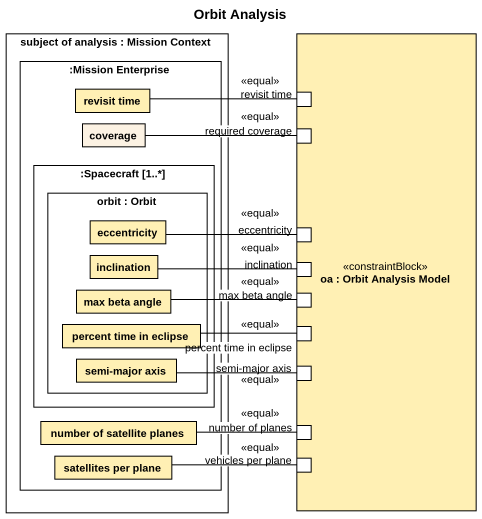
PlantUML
@startuml
title Orbit Analysis
rectangle "subject of analysis : Mission Context" as subject_of_analysis {
  rectangle ":Mission Enterprise" as Mission_Enterprise {
    rectangle "revisit time" as revisit_time #FFF0B4
    rectangle coverage
    rectangle ":Spacecraft [1..*]" as Spacecraft_1 {
      rectangle "orbit : Orbit" as orbit {
        rectangle eccentricity #FFF0B4
        rectangle inclination #FFF0B4
        rectangle "percent time in eclipse" as percent_time_in_eclipse #FFF0B4
        rectangle "max beta angle" as max_beta_angle #FFF0B4
        rectangle "semi-major axis" as semi_major_axis #FFF0B4
      }
    }
    rectangle "number of satellite planes" as number_of_satellite_planes #FFF0B4
    rectangle "satellites per plane" as satellites_per_plane #FFF0B4
  }
}
rectangle "oa : Orbit Analysis Model" as oa <<constraintBlock>> #FFF0B4 {
  port "revisit time" as revisit_time_2
  port "required coverage" as required_coverage
  port "eccentricity" as eccentricity_2
  port "inclination" as inclination_2
  port "max beta angle" as max_beta_angle_2
  port "percent time in eclipse" as percent_time_in_eclipse_2
  port "semi-major axis" as semi_major_axis_2
  port "number of planes" as number_of_planes
  port "vehicles per plane" as vehicles_per_plane
}
revisit_time -right- revisit_time_2 : <<equal>>
coverage -right- required_coverage : <<equal>>
eccentricity -right- eccentricity_2 : <<equal>>
inclination -right- inclination_2 : <<equal>>
percent_time_in_eclipse -right- percent_time_in_eclipse_2 : <<equal>>
max_beta_angle -right- max_beta_angle_2 : <<equal>>
semi_major_axis -right- semi_major_axis_2 : <<equal>>
number_of_satellite_planes -right- number_of_planes : <<equal>>
satellites_per_plane -right- vehicles_per_plane : <<equal>>
@enduml
